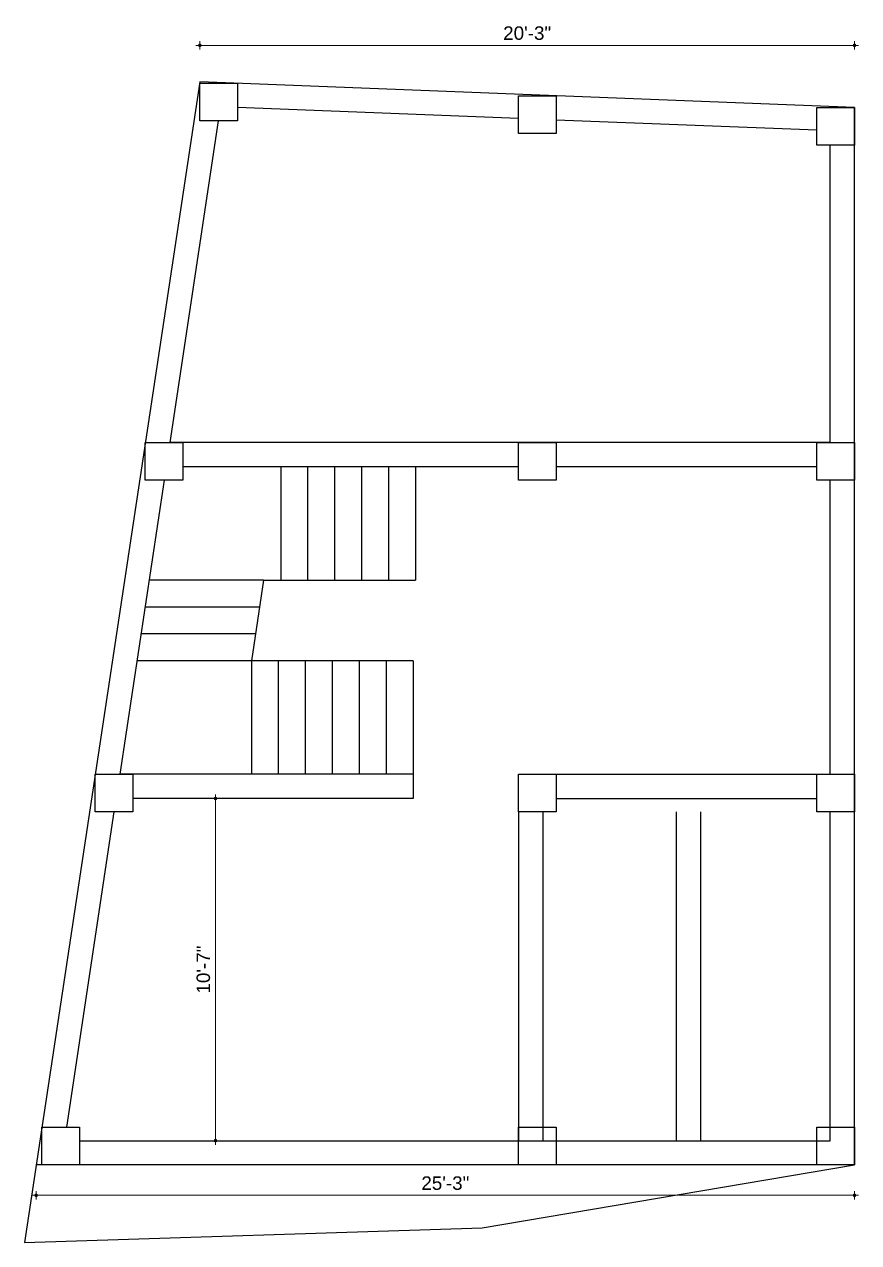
# Model space of a CAD drawing. Header units: inches. Extents: x 123303 to 129491, y -4238 to 902.
# Drawn here: x 127219 to 127528.3, y -4237.6 to -3785.8 of the extents above; entities that cross this region are included whole.
import ezdxf

# ---------------------------------------------------------------- set-up
doc = ezdxf.new("R2010")
doc.units = ezdxf.units.IN
doc.header["$LTSCALE"] = 0.5
doc.header["$MEASUREMENT"] = 0
doc.header["$PDMODE"] = 66
doc.layers.add('hatch', color=9, linetype='Continuous', lineweight=0)
doc.layers.add('Toilet', color=7, linetype='Continuous', lineweight=25)
doc.styles.get("Standard").update_dxf_attribs({"font": 'arial.ttf'})
doc.dimstyles.new('S8', dxfattribs={"dimtxt": 5, "dimasz": 1, "dimexe": 6, "dimexo": 18, "dimgap": 1.9375, "dimtad": 1, "dimdec": 0, "dimzin": 3, "dimdsep": 46, "dimlunit": 4, "dimtxsty": 'Standard', "dimblk": 'dot 2', "dimcen": 12, "dimse1": 1, "dimse2": 1, "dimclrd": 1, "dimclre": 1, "dimclrt": 256, "dimadec": 0, "dimazin": 0, "dimtfac": 0.75, "dimtdec": 0, "dimtix": 1, "dimtmove": 1, "dimatfit": 3, "dimldrblk": 'DOT', "dimfxl": 1, "dimtolj": 1, "dimtzin": 0, "dimlwd": 9, "dimlwe": 9, "dimarcsym": 0})

# ---------------------------------------------------------------- blocks, each defined once
blk = doc.blocks.new('dot1')
at = {"layer": 'hatch'}
h = blk.add_hatch(color=256, dxfattribs=at)
edge = h.paths.add_edge_path()
edge.add_arc((0, 0), 1, 0, 360)
for p, q in [((3, 0), (-3, 0)), ((0, 3), (0, -3))]:
    blk.add_line(p, q, dxfattribs=at)
blk.add_circle((0, 0), 1, dxfattribs=at)
blk = doc.blocks.new('dot 2')
at = {"layer": 'hatch', "xscale": 0.5, "yscale": 0.5, "zscale": 0.5}
blk.add_blockref('dot1', (0, 0), dxfattribs=at)
blk = doc.blocks.new('*D758')
at = {"layer": 'Defpoints', "color": 0, "transparency": 16777216}
for p in [(127223.38, -4208.78), (127526.79, -4208.78), (127223.38, -4220.04)]:
    blk.add_point(p, dxfattribs=at)
at = {"layer": 'Toilet', "color": 1, "lineweight": 9, "transparency": 16777216}
blk.add_line((127525.79, -4220.04), (127224.38, -4220.04), dxfattribs=at)
at = {"layer": 'Toilet', "color": 1, "lineweight": 9, "transparency": 16777216, "rotation": 180}
blk.add_blockref('dot 2', (127223.38, -4220.04), dxfattribs=at)
at = {"layer": 'Toilet', "color": 1, "lineweight": 9, "transparency": 16777216}
blk.add_blockref('dot 2', (127526.79, -4220.04), dxfattribs=at)
at = {"layer": 'Toilet', "transparency": 16777216, "insert": (127375.08, -4215.55), "char_height": 5, "attachment_point": 5}
blk.add_mtext('\\A1;25\'-3"', dxfattribs=at)
blk = doc.blocks.new('_Dot')
at = {"color": 0, "linetype": 'ByBlock', "lineweight": -2}
blk.add_line((-0.5, 0), (-1, 0), dxfattribs=at)
at = {"color": 0, "linetype": 'ByBlock', "const_width": 0.5}
blk.add_lwpolyline([(-0.25, 0, 1), (0.25, 0, 1)], format="xyb", close=True, dxfattribs=at)
blk = doc.blocks.new('*D754')
at = {"layer": 'Defpoints', "color": 0, "transparency": 16777216}
for p in [(127284.03, -3793.62), (127284.03, -3807.1), (127526.79, -3816.67)]:
    blk.add_point(p, dxfattribs=at)
at = {"layer": 'Toilet', "color": 1, "lineweight": 9, "transparency": 16777216}
blk.add_line((127525.79, -3793.62), (127285.03, -3793.62), dxfattribs=at)
at = {"layer": 'Toilet', "color": 1, "lineweight": 9, "transparency": 16777216, "rotation": 180}
blk.add_blockref('dot 2', (127284.03, -3793.62), dxfattribs=at)
at = {"layer": 'Toilet', "color": 1, "lineweight": 9, "transparency": 16777216}
blk.add_blockref('dot 2', (127526.79, -3793.62), dxfattribs=at)
at = {"layer": 'Toilet', "transparency": 16777216, "insert": (127405.41, -3789.12), "char_height": 5, "attachment_point": 5}
blk.add_mtext('\\A1;20\'-3"', dxfattribs=at)
blk = doc.blocks.new('*D762')
at = {"layer": 'Defpoints', "color": 0, "transparency": 16777216}
for p in [(127311.21, -4072.89), (127289.88, -4199.78), (127311.21, -4199.78)]:
    blk.add_point(p, dxfattribs=at)
at = {"layer": 'Toilet', "color": 1, "lineweight": 9, "transparency": 16777216}
blk.add_line((127289.88, -4073.89), (127289.88, -4198.78), dxfattribs=at)
for p, rotation in [((127289.88, -4072.89), 90), ((127289.88, -4199.78), 270)]:
    blk.add_blockref('dot 2', p, dxfattribs=dict(at, rotation=rotation))
at = {"layer": 'Toilet', "transparency": 16777216, "insert": (127285.39, -4136.34), "char_height": 5, "attachment_point": 5, "rotation": 90}
blk.add_mtext('\\A1;10\'-7"', dxfattribs=at)

msp = doc.modelspace()

# ---------------------------------------------------------------- linework, layer by layer
at = {"layer": 'Toilet'}
for p, q in [((127402.17, -3820.76), (127298.03, -3816.66)), ((127290.93, -3821.65), (127272.93, -3940.89)), ((127512.79, -3825.13), (127416.17, -3821.32)), ((127517.79, -3940.89), (127517.79, -3830.67)), ((127517.79, -3940.89), (127272.93, -3940.89)), ((127402.17, -3949.89), (127277.82, -3949.89)), ((127314.04, -3949.89), (127314.04, -3991.89)), ((127324.04, -3949.89), (127324.04, -3991.89)), ((127334.04, -3949.89), (127334.04, -3991.89)), ((127344.04, -3949.89), (127344.04, -3991.89)), ((127354.04, -3949.89), (127354.04, -3991.89)), ((127364.04, -3949.89), (127364.04, -3991.89)), ((127512.79, -3949.89), (127416.17, -3949.89)), ((127270.81, -3954.89), (127254.36, -4063.89)), ((127517.79, -4063.89), (127517.79, -3954.89)), ((127307.7, -3991.89), (127265.23, -3991.89)), ((127307.7, -3991.89), (127303.17, -4021.89)), ((127307.7, -3991.89), (127364.04, -3991.89)), ((127306.19, -4001.89), (127263.72, -4001.89)), ((127304.68, -4011.89), (127262.21, -4011.89)), ((127303.17, -4021.89), (127260.7, -4021.89)), ((127303.17, -4021.89), (127303.17, -4063.89)), ((127363.17, -4021.89), (127303.17, -4021.89)), ((127313.17, -4021.89), (127313.17, -4063.89)), ((127323.17, -4021.89), (127323.17, -4063.89)), ((127333.17, -4021.89), (127333.17, -4063.89)), ((127343.17, -4021.89), (127343.17, -4063.89)), ((127353.17, -4021.89), (127353.17, -4063.89)), ((127363.17, -4021.89), (127363.17, -4063.89)), ((127303.17, -4063.89), (127254.36, -4063.89)), ((127363.17, -4063.89), (127303.17, -4063.89)), ((127363.17, -4063.89), (127363.17, -4072.89)), ((127416.17, -4063.89), (127517.79, -4063.89)), ((127363.17, -4072.89), (127259.25, -4072.89)), ((127416.17, -4072.89), (127512.79, -4072.89)), ((127252.24, -4077.89), (127234.59, -4194.78)), ((127402.17, -4077.89), (127402.17, -4199.78)), ((127411.17, -4077.89), (127411.17, -4199.78)), ((127460.79, -4199.78), (127460.79, -4077.89)), ((127469.79, -4199.78), (127469.79, -4077.89)), ((127517.79, -4199.78), (127517.79, -4077.89)), ((127239.49, -4199.78), (127517.79, -4199.78)), ((127526.79, -4208.78), (127223.38, -4208.78))]:
    msp.add_line(p, q, dxfattribs=at)
for points in [[(127526.79, -3816.67), (127284.03, -3807.1), (127219.03, -4237.59), (127388.75, -4232.09), (127526.79, -4208.78)], [(127284.03, -3807.65), (127298.03, -3807.65), (127298.03, -3821.65), (127284.03, -3821.65)], [(127402.17, -3812.31), (127416.17, -3812.31), (127416.17, -3826.31), (127402.17, -3826.31)], [(127512.79, -3816.67), (127526.79, -3816.67), (127526.79, -3830.67), (127512.79, -3830.67)], [(127263.82, -3940.89), (127277.82, -3940.89), (127277.82, -3954.89), (127263.82, -3954.89)], [(127402.17, -3940.89), (127416.17, -3940.89), (127416.17, -3954.89), (127402.17, -3954.89)], [(127512.79, -3940.89), (127526.79, -3940.89), (127526.79, -3954.89), (127512.79, -3954.89)], [(127245.25, -4063.89), (127259.25, -4063.89), (127259.25, -4077.89), (127245.25, -4077.89)], [(127402.17, -4063.89), (127416.17, -4063.89), (127416.17, -4077.89), (127402.17, -4077.89)], [(127512.79, -4063.89), (127526.79, -4063.89), (127526.79, -4077.89), (127512.79, -4077.89)], [(127225.49, -4194.78), (127239.49, -4194.78), (127239.49, -4208.78), (127225.49, -4208.78)], [(127402.17, -4194.78), (127416.17, -4194.78), (127416.17, -4208.78), (127402.17, -4208.78)], [(127512.79, -4194.78), (127526.79, -4194.78), (127526.79, -4208.78), (127512.79, -4208.78)]]:
    msp.add_lwpolyline(points, close=True, dxfattribs=at)

# ---------------------------------------------------------------- dimensions: what is measured, and where the dimension line sits
for base, p1, p2, picture, middle in [((127284.03, -3793.62), (127526.79, -3816.67), (127284.03, -3807.1), '*D754', (127405.41, -3789.12)), ((127223.38, -4220.04), (127526.79, -4208.78), (127223.38, -4208.78), '*D758', (127375.08, -4215.55))]:
    dim = msp.add_linear_dim(base=base, p1=p1, p2=p2, dimstyle='S8', override={"dimfxl": 2, "dimfxlon": 1, "dimarcsym": 1}, dxfattribs=at)
    dim.commit()
    dim.dimension.update_dxf_attribs({"geometry": picture, "text_midpoint": middle})
dim = msp.add_linear_dim(base=(127289.88, -4199.78), p1=(127311.21, -4072.89), p2=(127311.21, -4199.78), angle=90, dimstyle='S8', override={"dimfxl": 2, "dimfxlon": 1, "dimarcsym": 1}, dxfattribs=at)
dim.commit()
dim.dimension.update_dxf_attribs({"geometry": '*D762', "text_midpoint": (127285.39, -4136.34)})

doc.saveas('drawing.dxf')
